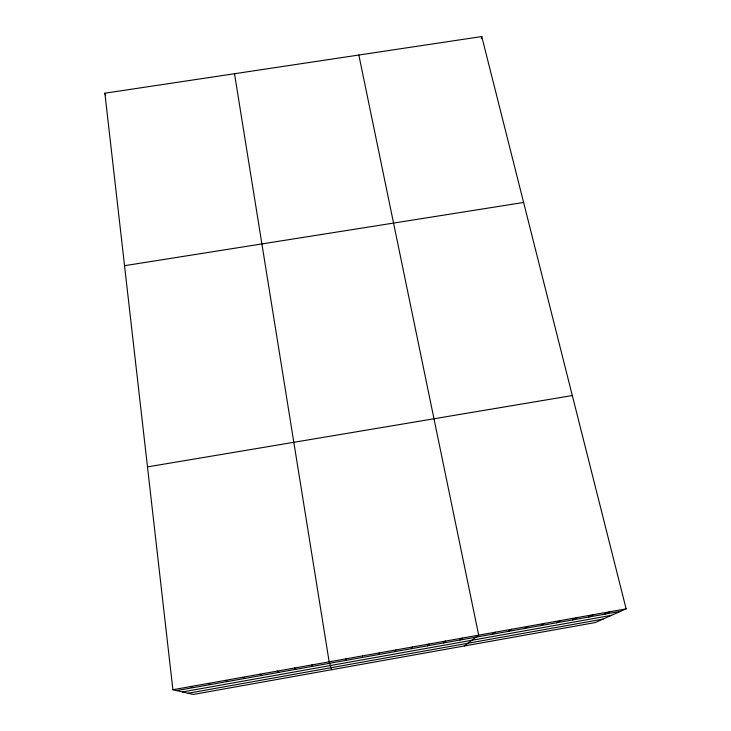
<?xml version="1.0" encoding="UTF-8"?>
<svg xmlns="http://www.w3.org/2000/svg" width="731" height="731" viewBox="0 0 731 731"><rect width="100%" height="100%" fill="white"/><g stroke="black" fill="none" stroke-linecap="round" stroke-linejoin="round"><path stroke-width="1.1" d="M362.329 657.452L362.576 655.881M481.345 38.716L481.756 36.55L104.871 93.212L172.9 689.735L193.276 694.45L595.262 622.547L626.129 608.841L481.756 36.55M378.649 654.537L379.234 652.902M394.941 651.623L395.873 649.932M411.215 648.717L412.494 646.972M427.452 645.82L429.079 644.011M443.671 642.924L445.636 641.05M459.863 640.036L462.175 638.099M464.276 645.976L478.686 635.157L358.839 55.026M492.182 634.261L495.17 632.214M508.301 631.383L511.627 629.272M524.392 628.514L528.065 626.339M540.465 625.645L544.467 623.415M556.51 622.775L560.851 620.491M572.537 619.915L577.207 617.567M588.537 617.055L593.545 614.652M604.51 614.204L609.846 611.746M172.9 689.735L626.129 608.841M176.646 690.603L620.455 611.363M182.512 691.955L611.591 615.301M188.15 693.262L603.038 619.093M147.479 466.89L572.318 395.535M124.544 265.7L523.606 202.469M190.371 686.619L193.752 687.551M207.823 683.503L210.83 684.499M225.239 680.397L227.88 681.456M242.628 677.29L244.903 678.414M259.989 674.192L261.908 675.38M277.323 671.095L278.876 672.346M294.639 668.006L295.817 669.322M311.918 664.918L312.731 666.307M104.871 93.212L105.648 95.231M331.655 669.697L329.16 661.847L234.505 73.721M345.882 658.859L345.991 660.367"/></g></svg>
